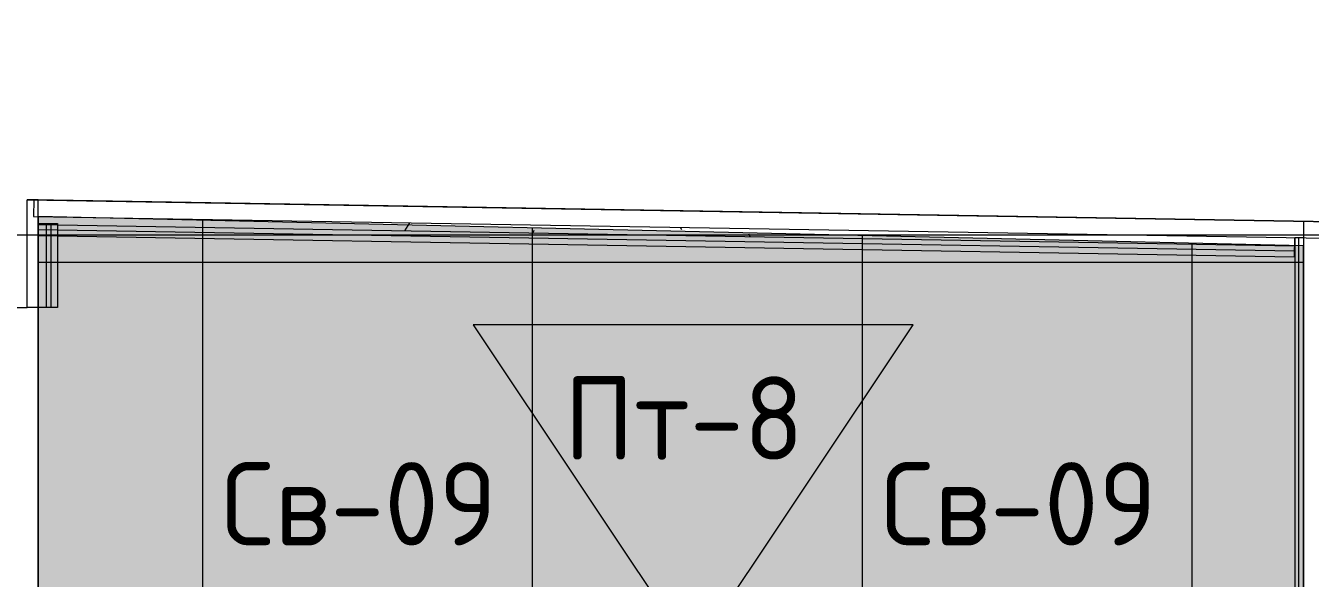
# Model space of a CAD drawing. Header units: millimetres. Extents: x -13069 to 207500, y -71366 to 56785.
# Drawn here: x 167955 to 170292, y 37898 to 38904 of the extents above; entities that cross this region are included whole.
import ezdxf

# ---------------------------------------------------------------- set-up
doc = ezdxf.new("R2010")
doc.units = ezdxf.units.MM
for name, color, linetype in [('PDF _Подложка без мебели', 7, 'Continuous'), ('PDF _Потолки - марка', 7, 'Continuous'), ('PDF _Текст', 7, 'Continuous')]:
    doc.layers.add(name, color=color, linetype=linetype)
doc.layers.add('PDF _Потолки', color=7, linetype='Continuous', lineweight=5, true_color=0x535353)
doc.layers.add('PDF _Ригели', color=7, linetype='Continuous', true_color=0x959595)
doc.styles.add('PDF GOST Common', font='GOST_Common.ttf')

msp = doc.modelspace()

# ---------------------------------------------------------------- linework, layer by layer
at = {"layer": 'PDF _Подложка без мебели', "lineweight": 18}
for points in [[(167977.922, 38544.142), (168012.919, 38544.142), (168012.919, 38391.342), (167957.92, 38391.342), (167957.92, 38587.242), (171917.723, 38520.342), (171925.12, 38960.243), (166704.02, 39048.542), (166460.52, 39052.642), (166453.019, 38612.742), (166696.623, 38608.642), (167447.923, 38595.942), (167447.923, 38391.342), (166922.923, 37482.041)], [(167447.923, 38565.942), (167448.423, 38595.942), (166452.22, 38612.742), (166451.719, 38582.742), (167447.923, 38565.942), (167427.922, 38565.942), (167427.922, 38391.342), (167447.923, 38391.342), (167957.92, 38391.342)], [(167977.922, 32933.341), (167977.922, 36484.143), (167977.922, 37341.342), (167977.922, 38391.342), (167977.922, 38544.142), (167977.922, 38587.242), (167957.92, 38587.242)], [(167977.922, 38556.942), (167977.323, 38521.942), (170263.121, 38483.242), (170263.725, 38518.243)], [(167977.72, 38541.943), (170263.523, 38503.242)], [(167992.924, 38391.342), (167992.924, 38544.142)], [(168001.921, 38391.342), (168001.921, 38544.142)], [(168645.219, 38530.642), (168653.819, 38545.442)], [(169146.025, 38537.142), (169148.32, 38533.242)], [(170279.624, 38548.042), (170279.624, 34656.742), (170429.624, 34656.742), (170429.624, 38545.442)], [(167977.525, 38532.942), (170263.322, 38494.242)], [(170279.624, 38518.041), (170263.725, 38518.041), (170263.725, 36490.542), (167985.423, 36490.542), (167985.423, 36474.642)], [(168877.623, 38526.742), (168880.522, 38531.842)], [(169270.323, 38525.042), (169273.222, 38520.042)], [(170270.622, 38518.041), (170270.622, 36490.542), (170272.123, 36490.542)]]:
    msp.add_lwpolyline(points, dxfattribs=at)
msp.add_lwpolyline([(107330.522, 38523.342, -0.41418731), (106930.522, 38123.342, -0.41428041), (106530.522, 38523.342, -0.4142805), (106930.522, 38923.342, -0.41418741), (107330.522, 38523.342), (174981.919, 38523.342)], format="xyb", dxfattribs=at)
msp.add_lwpolyline([(173848.722, 38457.643), (173849.223, 38487.643), (171478.624, 38527.741), (167970.024, 38587.042), (167969.523, 38557.041), (171478.123, 38497.743)], close=True, dxfattribs=at)
at = {"layer": 'PDF _Потолки', "color": 7, "lineweight": 13}
msp.add_lwpolyline([(167977.922, 38556.942), (167977.922, 36461.642), (170279.624, 36461.642), (170279.624, 38503.242)], close=True, dxfattribs=at)
for points in [[(168276.622, 38549.941), (168276.622, 36461.642)], [(168876.622, 38535.942), (168876.622, 36461.642)], [(169476.622, 38521.975), (169476.622, 36461.642)], [(170076.622, 38507.976), (170076.622, 36461.642)], [(170279.521, 38473.342), (167977.922, 38473.342)]]:
    msp.add_lwpolyline(points, dxfattribs=at)
at = {"layer": 'PDF _Потолки', "color": 254, "lineweight": 0, "true_color": 0xcae6ff, "transparency": 33554559}
msp.add_solid([(167977.922, 38556.942), (170279.521, 38503.242), (167977.922, 36461.642), (170279.521, 36461.642)], dxfattribs=at)
at = {"layer": 'PDF _Потолки - марка', "lineweight": 13}
msp.add_lwpolyline([(169569.419, 38359.342), (168769.419, 38359.342), (169169.419, 37759.342)], close=True, dxfattribs=at)
at = {"layer": 'PDF _Потолки - марка', "color": 7, "lineweight": 0, "true_color": 0xffffff, "transparency": 33554559}
msp.add_solid([(169569.419, 38359.342), (168769.419, 38359.342), (169169.419, 37759.342)], dxfattribs=at)
at = {"layer": 'PDF _Ригели', "color": 7, "lineweight": 18}
msp.add_lwpolyline([(108736.521, 38523.342), (174981.919, 38523.342)], dxfattribs=at)

# ---------------------------------------------------------------- texts
at = {"layer": 'PDF _Текст', "char_height": 151.5063, "attachment_point": 4, "style": 'PDF GOST Common'}
for s, insert in [('Пт-8', (168934.336, 38189.707)), ('Св-09', (168311.336, 38033.782)), ('Св-09', (169511.482, 38033.782))]:
    msp.add_mtext(s, dxfattribs=dict(at, insert=insert))

doc.saveas('drawing.dxf')
